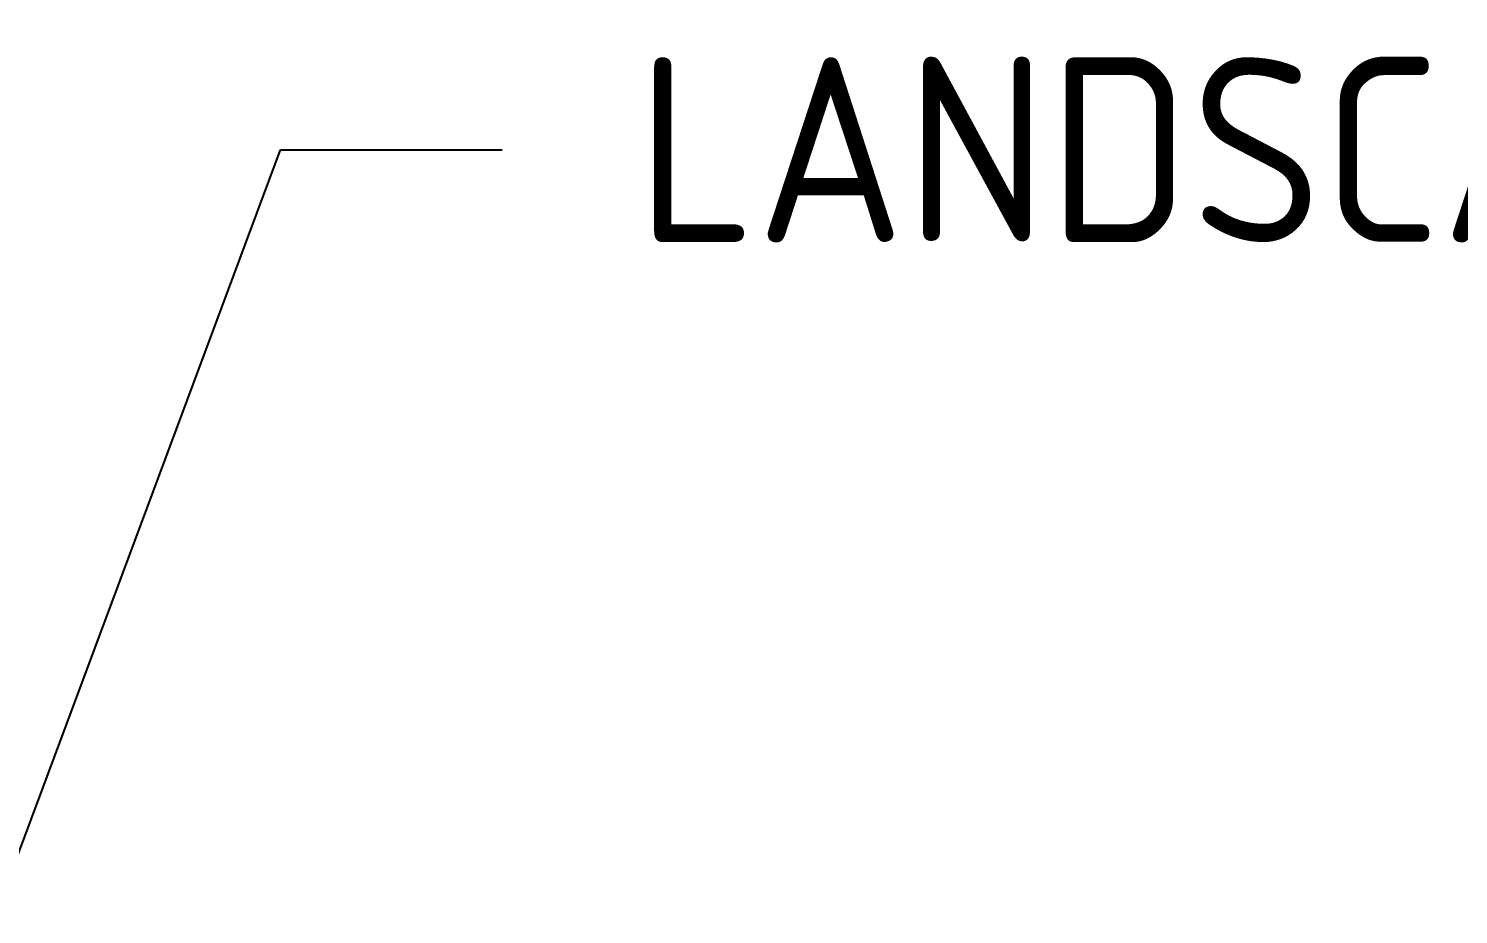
# Model space of a CAD drawing. Header units: metres. Extents: x 507649 to 508899, y 6966965 to 6967377.
# Drawn here: x 508762.77 to 508772.44, y 6967111.62 to 6967117.61 of the extents above; entities that cross this region are included whole.
import ezdxf

# ---------------------------------------------------------------- set-up
doc = ezdxf.new("R2010")
doc.units = ezdxf.units.M
doc.header["$PDMODE"] = 1
doc.layers.get('DEFPOINTS').update_dxf_attribs({"color": 11})
doc.layers.add('C_TEXT_DIMS', color=1, linetype='Continuous')
doc.styles.add('ISOCP', font='isocp.shx')
doc.dimstyles.new('ISOCP Center', dxfattribs={"dimtxt": 2.5, "dimasz": 3, "dimexe": 1.5, "dimexo": 5, "dimgap": 1.5, "dimtad": 0, "dimzin": 0, "dimdsep": 46, "dimtxsty": 'ISOCP', "dimcen": 1, "dimclrd": 256, "dimclre": 256, "dimclrt": 7, "dimadec": 0, "dimazin": 0, "dimtfac": 1, "dimtmove": 0, "dimatfit": 2, "dimfxl": 1, "dimtolj": 1, "dimtzin": 0, "dimlwd": -1, "dimlwe": -1, "dimarcsym": 0})

# ---------------------------------------------------------------- blocks, each defined once
blk = doc.blocks.new('*D53')
at = {"layer": 'C_TEXT_DIMS', "linetype": 'Continuous', "transparency": 16777216}
for p, q in [((508761.6689, 6967109.2762), (508764.4704, 6967116.7915)), ((508764.4704, 6967116.7915), (508765.9704, 6967116.7915)), ((508760.3952, 6967105.8028), (508760.3952, 6967110.0262)), ((508758.8952, 6967109.2762), (508757.3952, 6967109.2762)), ((508760.3952, 6967109.2762), (508762.9427, 6967109.2762)), ((508760.3952, 6967109.2762), (508762.9427, 6967109.2762)), ((508764.4427, 6967109.2762), (508765.9427, 6967109.2762))]:
    blk.add_line(p, q, dxfattribs=at)
at = {"layer": 'C_TEXT_DIMS', "transparency": 16777216}
for points in [[(508758.8952, 6967109.5262), (508758.8952, 6967109.0262), (508760.3952, 6967109.2762)], [(508764.4427, 6967109.5262), (508764.4427, 6967109.0262), (508762.9427, 6967109.2762)]]:
    blk.add_solid(points, dxfattribs=at)
at = {"layer": 'DEFPOINTS', "color": 0, "transparency": 16777216}
for p in [(508762.9427, 6967109.2762), (508762.9427, 6967108.5262), (508760.3952, 6967103.3028)]:
    blk.add_point(p, dxfattribs=at)
at = {"layer": 'C_TEXT_DIMS', "color": 7, "transparency": 16777216, "insert": (508770.9704, 6967116.7915), "char_height": 1.25, "attachment_point": 5, "style": 'ISOCP'}
blk.add_mtext('\\A1;LANDSCAPE', dxfattribs=at)

msp = doc.modelspace()

# ---------------------------------------------------------------- dimensions: what is measured, and where the dimension line sits
at = {"layer": 'C_TEXT_DIMS'}
dim = msp.add_linear_dim(base=(508762.9427, 6967109.2762), p1=(508760.3952, 6967103.3028), p2=(508762.9427, 6967108.5262), text='LANDSCAPE', dimstyle='ISOCP Center', override={"dimscale": 0, "dimsah": 1, "dimse2": 1, "dimtmove": 1}, dxfattribs=at)
dim.commit()
dim.dimension.update_dxf_attribs({"geometry": '*D53', "text_midpoint": (508766.7204, 6967116.7915), "dimtype": 128})

doc.saveas('drawing.dxf')
